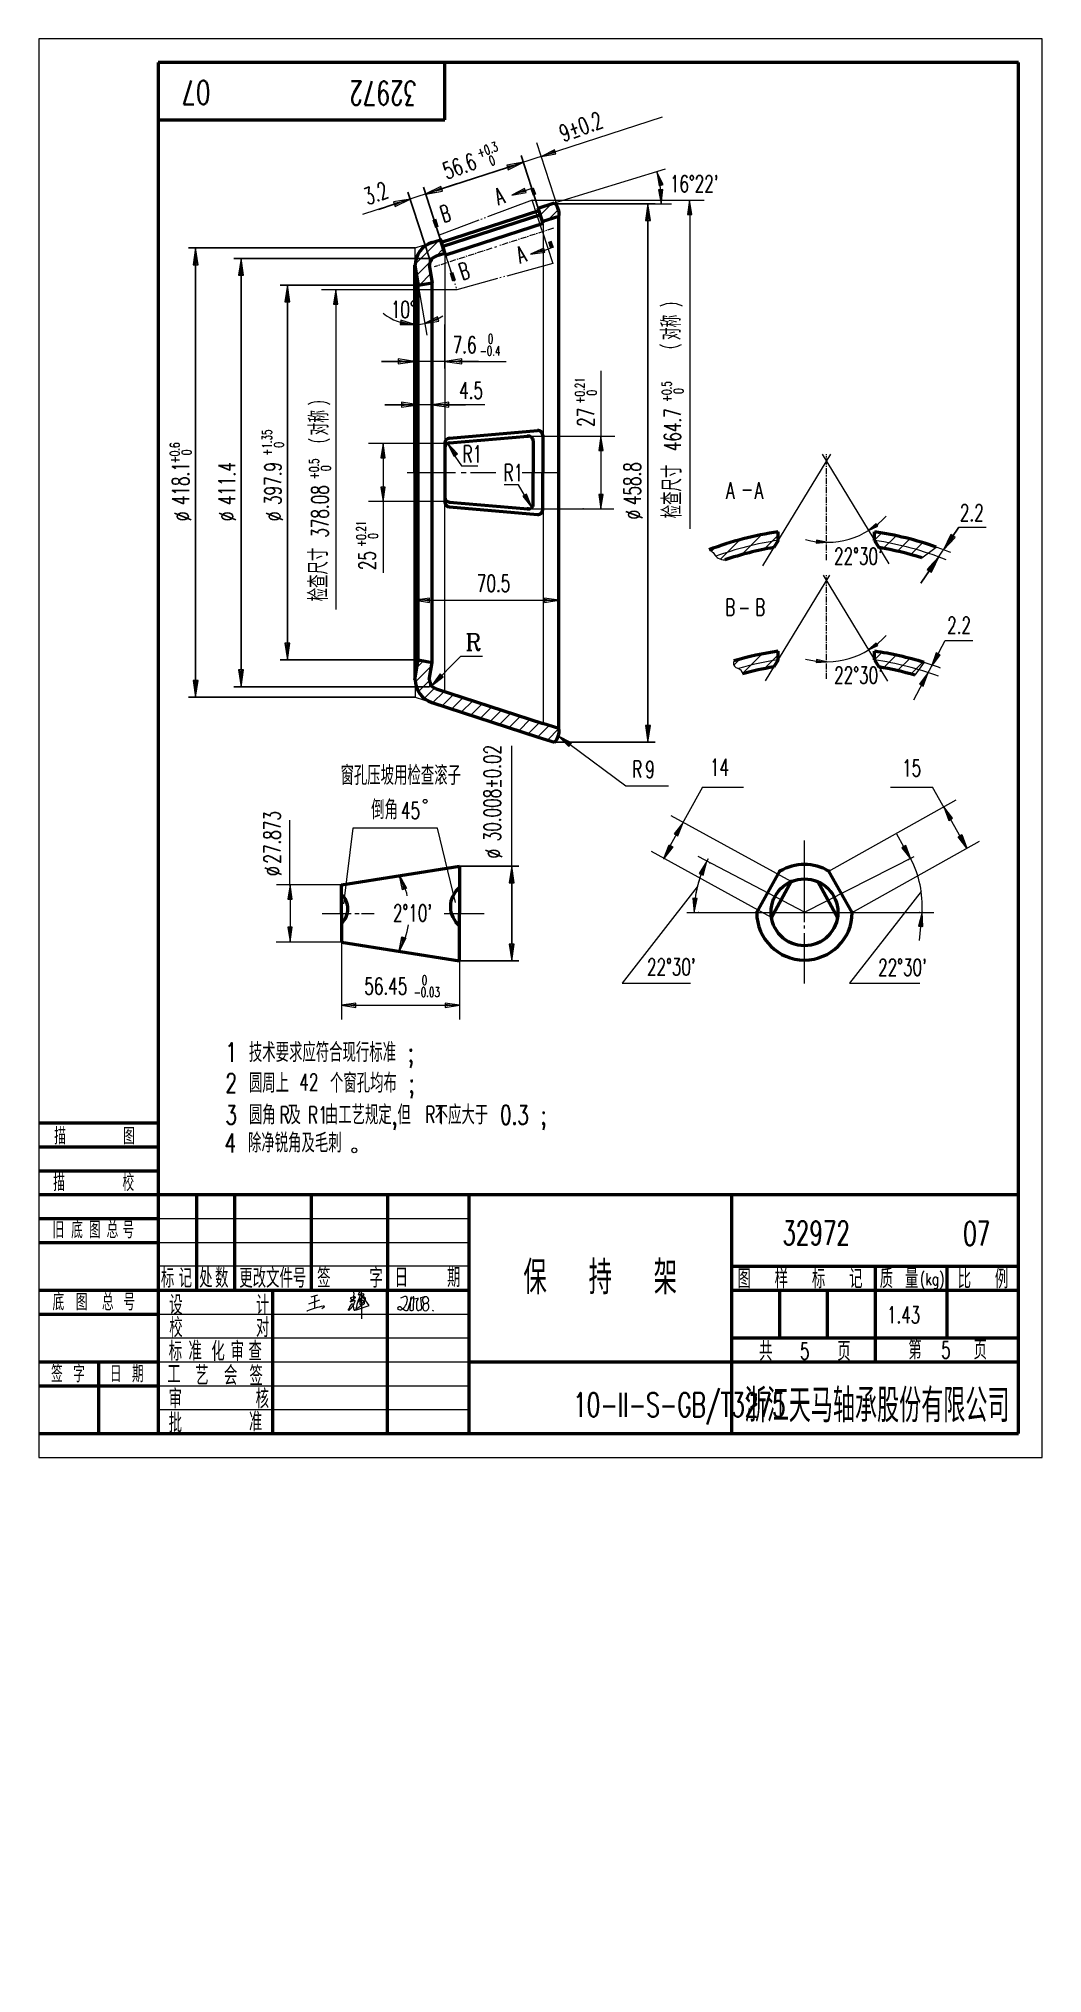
# Model space of a CAD drawing. Extents: x 2 to 212, y -107 to 298.
import ezdxf
from ezdxf.enums import TextEntityAlignment as Align

# ---------------------------------------------------------------- set-up
doc = ezdxf.new("R2010")
doc.units = 0
doc.header["$MEASUREMENT"] = 0
doc.linetypes.add('CENTER', pattern=[2, 1.25, -0.25, 0.25, -0.25])
doc.linetypes.add('PHANTOM', pattern=[12, 10, -0.5, 0.25, -0.5, 0.25, -0.5])
doc.layers.get('0').update_dxf_attribs({"linetype": 'CONTINUOUS', "lineweight": 20})
doc.layers.get('DEFPOINTS').update_dxf_attribs({"linetype": 'CONTINUOUS', "lineweight": 20})
for name, color, linetype, lineweight in [('1', 7, 'CONTINUOUS', 50), ('2', 7, 'CONTINUOUS', 15), ('3', 7, 'CENTER', 20), ('4', 7, 'PHANTOM', 20), ('90', 7, 'CONTINUOUS', 20), ('文字', 7, 'CONTINUOUS', 15), ('粗实线', 7, 'CONTINUOUS', 50)]:
    doc.layers.add(name, color=color, linetype=linetype, lineweight=lineweight)
doc.styles.add('HZ', font='txt.shx', dxfattribs={"width": 0.666, "bigfont": 'HZTXT.shx'})
doc.styles.get("Standard").update_dxf_attribs({"font": 'complex.shx'})
doc.dimstyles.get("Standard").update_dxf_attribs({"dimtxt": 0.18, "dimasz": 0.18, "dimexe": 0.18, "dimexo": 0.0625, "dimgap": 0.09, "dimtad": 0, "dimtih": 1, "dimtoh": 1, "dimdec": 4, "dimzin": 0, "dimdsep": 46, "dimtxsty": 'Standard', "dimcen": 0.09, "dimadec": 0, "dimazin": 0, "dimtfac": 1, "dimtdec": 4, "dimtofl": 0, "dimtmove": 0, "dimatfit": 3, "dimfxl": 0, "dimtolj": 1, "dimtzin": 0, "dimarcsym": 0})

# ---------------------------------------------------------------- blocks, each defined once
blk = doc.blocks.new('BLK', base_point=(1, 0))
for points in [[(0, 0), (1, 0), (0, 0.15), (0, -0.15), (1, 0)], [(0, 0.07), (0.5, 0), (0, -0.07)]]:
    blk.add_lwpolyline(points)
blk = doc.blocks.new('*D1')
at = {"color": 0, "linetype": 'ByBlock'}
for p, q in [((129.5, -227.28), (129.5, -243.51)), ((154.19, -231.19), (154.19, -243.51)), ((132.5, -240.51), (151.19, -240.51))]:
    blk.add_line(p, q, dxfattribs=at)
at = {"layer": 'DEFPOINTS', "color": 0, "linetype": 'ByBlock'}
for p in [(129.5, -227.28), (154.19, -231.19), (154.19, -240.51)]:
    blk.add_point(p, dxfattribs=at)
at = {"color": 0, "linetype": 'ByBlock', "xscale": 3, "yscale": 3, "zscale": 3, "rotation": 180}
blk.add_blockref('BLK', (129.5, -240.51), dxfattribs=at)
at = {"color": 0, "linetype": 'ByBlock', "xscale": 3, "yscale": 3, "zscale": 3}
blk.add_blockref('BLK', (154.19, -240.51), dxfattribs=at)
blk = doc.blocks.new('*D10')
at = {"layer": '2', "color": 0, "lineweight": -2}
for p, q in [((90.29, 124.37), (102.72, 124.37)), ((101.22, 120.87), (101.22, 108.05)), ((90.29, 104.55), (102.72, 104.55))]:
    blk.add_line(p, q, dxfattribs=at)
at = {"layer": 'DEFPOINTS', "color": 0}
for p in [(90.29, 124.37), (90.29, 104.55), (101.22, 104.55)]:
    blk.add_point(p, dxfattribs=at)
at = {"layer": '2', "color": 0, "lineweight": -2, "xscale": 3.5, "yscale": 3.5, "zscale": 3.5}
for p, rotation in [((101.22, 124.37), 90), ((101.22, 104.55), 270)]:
    blk.add_blockref('BLK', p, dxfattribs=dict(at, rotation=rotation))
blk = doc.blocks.new('*D12')
at = {"layer": '2', "color": 0, "lineweight": -2}
for p, q in [((81.02, 253.77), (33.57, 253.77)), ((35.07, 163.25), (35.07, 250.27)), ((81.02, 159.75), (33.57, 159.75))]:
    blk.add_line(p, q, dxfattribs=at)
at = {"layer": 'DEFPOINTS', "color": 0}
for p in [(35.07, 253.77), (81.02, 253.77), (81.02, 159.75)]:
    blk.add_point(p, dxfattribs=at)
at = {"layer": '2', "color": 0, "lineweight": -2, "xscale": 3.5, "yscale": 3.5, "zscale": 3.5}
for p, rotation in [((35.07, 253.77), 90), ((35.07, 159.75), 270)]:
    blk.add_blockref('BLK', p, dxfattribs=dict(at, rotation=rotation))
blk = doc.blocks.new('*D11')
at = {"layer": '2', "color": 0, "lineweight": -2}
for p, q in [((84.02, 251.59), (43.07, 251.59)), ((44.57, 165.43), (44.57, 248.09)), ((84.02, 161.93), (43.07, 161.93))]:
    blk.add_line(p, q, dxfattribs=at)
at = {"layer": 'DEFPOINTS', "color": 0}
for p in [(44.57, 251.59), (84.02, 251.59), (84.02, 161.93)]:
    blk.add_point(p, dxfattribs=at)
at = {"layer": '2', "color": 0, "lineweight": -2, "xscale": 3.5, "yscale": 3.5, "zscale": 3.5}
for p, rotation in [((44.57, 251.59), 90), ((44.57, 161.93), 270)]:
    blk.add_blockref('BLK', p, dxfattribs=dict(at, rotation=rotation))
blk = doc.blocks.new('*D9')
at = {"layer": '2', "color": 0}
blk.add_arc((162.62, 114.62), 23.22, 159.7979, 172.5921, dxfattribs=at)
at = {"layer": 'DEFPOINTS', "color": 0}
for p in [(140.2, 126.35), (140.59, 121.95), (137.91, 114.62), (147.35, 114.62), (162.47, 114.7)]:
    blk.add_point(p, dxfattribs=at)
at = {"layer": '2', "color": 0, "xscale": 3, "yscale": 3, "zscale": 3}
for p, rotation in [((142.05, 125.38), 66.09398300041956), ((139.4, 114.62), 266.2960502119753)]:
    blk.add_blockref('BLK', p, dxfattribs=dict(at, rotation=rotation))
blk = doc.blocks.new('*D5')
at = {"color": 0, "linetype": 'ByBlock'}
blk.add_line((102.72, 152.54), (126.78, 152.54), dxfattribs=at)
at = {"layer": 'DEFPOINTS', "color": 0, "linetype": 'ByBlock'}
for p in [(99.72, 152.82), (129.78, 153.39), (129.78, 152.54)]:
    blk.add_point(p, dxfattribs=at)
at = {"color": 0, "linetype": 'ByBlock', "xscale": 3, "yscale": 3, "zscale": 3, "rotation": 180}
blk.add_blockref('BLK', (99.72, 152.54), dxfattribs=at)
at = {"color": 0, "linetype": 'ByBlock', "xscale": 3, "yscale": 3, "zscale": 3}
blk.add_blockref('BLK', (129.78, 152.54), dxfattribs=at)
blk = doc.blocks.new('*D13')
at = {"layer": '2', "color": 0, "lineweight": -2}
for p, q in [((80.94, 237.77), (80.94, 228.52)), ((87.25, 237.77), (87.25, 228.52)), ((77.44, 230.02), (73.94, 230.02)), ((90.75, 230.02), (94.25, 230.02))]:
    blk.add_line(p, q, dxfattribs=at)
at = {"layer": 'DEFPOINTS', "color": 0}
for p in [(80.94, 237.77), (87.25, 237.77), (87.25, 230.02)]:
    blk.add_point(p, dxfattribs=at)
at = {"layer": '2', "color": 0, "lineweight": -2, "xscale": 3.5, "yscale": 3.5, "zscale": 3.5}
blk.add_blockref('BLK', (80.94, 230.02), dxfattribs=at)
at = {"layer": '2', "color": 0, "lineweight": -2, "xscale": 3.5, "yscale": 3.5, "zscale": 3.5, "rotation": 180}
blk.add_blockref('BLK', (87.25, 230.02), dxfattribs=at)
blk = doc.blocks.new('*D14')
at = {"layer": '2', "color": 0, "lineweight": -2}
for p, q in [((81.64, 246.01), (52.79, 246.01)), ((54.29, 242.51), (54.29, 171.02)), ((81.64, 167.52), (52.79, 167.52))]:
    blk.add_line(p, q, dxfattribs=at)
at = {"layer": 'DEFPOINTS', "color": 0}
for p in [(81.64, 246.01), (54.29, 167.52), (81.64, 167.52)]:
    blk.add_point(p, dxfattribs=at)
at = {"layer": '2', "color": 0, "lineweight": -2, "xscale": 3.5, "yscale": 3.5, "zscale": 3.5}
for p, rotation in [((54.29, 246.01), 90), ((54.29, 167.52), 270)]:
    blk.add_blockref('BLK', p, dxfattribs=dict(at, rotation=rotation))
blk = doc.blocks.new('*D15')
at = {"layer": '2', "color": 0, "lineweight": -2}
for p, q in [((81.64, 246.01), (81.64, 219.44)), ((84.56, 246.01), (84.56, 219.44)), ((78.14, 220.94), (74.64, 220.94)), ((88.06, 220.94), (91.56, 220.94))]:
    blk.add_line(p, q, dxfattribs=at)
at = {"layer": 'DEFPOINTS', "color": 0}
for p in [(81.64, 246.01), (84.56, 246.01), (84.56, 220.94)]:
    blk.add_point(p, dxfattribs=at)
at = {"layer": '2', "color": 0, "lineweight": -2, "xscale": 3.5, "yscale": 3.5, "zscale": 3.5}
blk.add_blockref('BLK', (81.64, 220.94), dxfattribs=at)
at = {"layer": '2', "color": 0, "lineweight": -2, "xscale": 3.5, "yscale": 3.5, "zscale": 3.5, "rotation": 180}
blk.add_blockref('BLK', (84.56, 220.94), dxfattribs=at)
blk = doc.blocks.new('*D16')
at = {"layer": '2', "color": 0, "lineweight": -2}
for p, q in [((109.54, 262.99), (131.2, 262.99)), ((129.7, 259.49), (129.7, 153.78)), ((110.17, 150.28), (131.2, 150.28))]:
    blk.add_line(p, q, dxfattribs=at)
at = {"layer": 'DEFPOINTS', "color": 0}
for p in [(109.54, 262.99), (110.17, 150.28), (129.7, 150.28)]:
    blk.add_point(p, dxfattribs=at)
at = {"layer": '2', "color": 0, "lineweight": -2, "xscale": 3.5, "yscale": 3.5, "zscale": 3.5}
for p, rotation in [((129.7, 262.99), 90), ((129.7, 150.28), 270)]:
    blk.add_blockref('BLK', p, dxfattribs=dict(at, rotation=rotation))
blk = doc.blocks.new('*D17')
at = {"layer": '2', "color": 0, "lineweight": -2}
for p, q in [((106.77, 262.14), (103.19, 273.15)), ((86.54, 266.16), (100.33, 270.64)), ((86.32, 255.5), (82.74, 266.5))]:
    blk.add_line(p, q, dxfattribs=at)
at = {"layer": 'DEFPOINTS', "color": 0}
for p in [(103.66, 271.72), (106.77, 262.14), (86.32, 255.5)]:
    blk.add_point(p, dxfattribs=at)
at = {"layer": '2', "color": 0, "lineweight": -2, "xscale": 3.5, "yscale": 3.5, "zscale": 3.5}
for p, rotation in [((103.66, 271.72), 18.00000000000014), ((83.21, 265.08), 198.0000000000001)]:
    blk.add_blockref('BLK', p, dxfattribs=dict(at, rotation=rotation))
blk = doc.blocks.new('*D18')
at = {"layer": '2', "color": 0, "lineweight": -2}
for p, q in [((84.02, 251.59), (79.51, 265.45)), ((87.25, 252.64), (82.75, 266.5)), ((86.54, 266.16), (89.87, 267.24)), ((76.65, 262.94), (73.32, 261.86))]:
    blk.add_line(p, q, dxfattribs=at)
at = {"layer": 'DEFPOINTS', "color": 0}
for p in [(83.21, 265.07), (84.02, 251.59), (87.25, 252.64)]:
    blk.add_point(p, dxfattribs=at)
at = {"layer": '2', "color": 0, "lineweight": -2, "xscale": 3.5, "yscale": 3.5, "zscale": 3.5}
for p, rotation in [((79.98, 264.02), 18.00000000000001), ((83.21, 265.07), 198)]:
    blk.add_blockref('BLK', p, dxfattribs=dict(at, rotation=rotation))

msp = doc.modelspace()

# ---------------------------------------------------------------- linework, layer by layer
for p, q in [((58.75924, 32.72838), (61.04561, 33.56327)), ((59.25717, 34.20889), (60.61265, 34.5968)), ((59.9452, 34.46806), (59.9701, 31.785)), ((68.53804, 34.02348), (67.38567, 33.12406)), ((67.38567, 33.12406), (68.25269, 33.44215)), ((68.02222, 33.3544), (67.52834, 33.74927)), ((68.17411, 35.00124), (68.02222, 33.3544)), ((69.34993, 35.23864), (69.11239, 34.60953)), ((69.11239, 34.60953), (69.34993, 34.66888)), ((69.35419, 33.24473), (69.28663, 33.21098)), ((70.29824, 34.67137), (69.35419, 33.24473)), ((69.77661, 34.60515), (69.77858, 33.20307)), ((71.41011, 32.39748), (69.77661, 34.60515)), ((69.77858, 33.20307), (69.7775, 29.56963)), ((70.22334, 34.5807), (70.22334, 34.5807)), ((78.03681, 34.00307), (78.57902, 34.21983)), ((79.46308, 31.41104), (80.34062, 34.04211)), ((80.02433, 33.85673), (79.89657, 31.61317)), ((80.07908, 33.96618), (80.02433, 33.85673)), ((80.34062, 34.04211), (80.19436, 34.09084)), ((80.55361, 34.13034), (80.55361, 33.91146)), ((80.55361, 33.91146), (80.66312, 33.80201)), ((80.64487, 31.54021), (80.69962, 34.16682)), ((80.66312, 33.80201), (81.55742, 33.9297)), ((81.30191, 33.03592), (81.28366, 32.16038)), ((81.57567, 33.67433), (81.35666, 33.32776)), ((82.19621, 34.07562), (83.06737, 34.24993)), ((82.39697, 31.79558), (82.19621, 34.07562)), ((27.23835, 30.58566), (92.2383, 30.58566)), ((58.31409, 31.24025), (58.45022, 31.28995)), ((61.9834, 32.03902), (61.50585, 31.66781)), ((68.74915, 31.47543), (71.41011, 32.39748)), ((82.26921, 31.55845), (82.39697, 31.79558)), ((82.64343, 31.9833), (82.6234, 31.74797)), ((84.5506, 31.39429), (84.82436, 31.23013)), ((27.23835, 25.58566), (92.2383, 25.58566)), ((27.23835, 20.58566), (92.2383, 20.58566)), ((27.23835, 15.58566), (92.2383, 15.58566)), ((27.23835, 10.58566), (92.2383, 10.58566))]:
    msp.add_line(p, q)
for centre, radius, start, end in [((69.40818, 30.91633), 2.42292, 137.0124048, 164.1275062), ((64.3464, 34.64985), 4.3238, 311.0887327, 341.1893868), ((67.61956, 33.86335), 0.14607, 108.9005078, 231.3566021), ((68.94033, 30.00581), 4.22345, 98.0146679, 108.9005078), ((67.8472, 32.44184), 0.24637, 50.3483882, 149.0956111), ((65.59222, 31.72927), 2.57541, 357.3547718, 20.5080306), ((68.01734, 34.97795), 0.15849, 8.4525573, 75.2151914), ((68.30411, 33.30201), 0.14927, 25.1165159, 110.1466896), ((68.3743, 34.02585), 0.16376, 359.1714359, 98.0146679), ((68.32228, 33.31052), 0.1292, 334.8834841, 25.1165159), ((87.68175, 27.26047), 19.57483, 155.9855785, 167.0616906), ((81.75379, 13.9322), 21.95004, 121.6827134, 126.7739565), ((69.23164, 33.32101), 0.12301, 142.0603178, 296.5518119), ((70.5876, 32.26392), 1.84234, 97.9202994, 142.0603178), ((69.62311, 35.11549), 0.29965, 104.5678325, 155.7329048), ((68.78734, 37.61344), 2.99782, 280.8166613, 287.7523891), ((69.96142, 32.71777), 0.55875, 146.2303749, 188.9941729), ((69.56398, 32.73447), 0.18621, 213.9675398, 354.8577194), ((70.06721, 32.7769), 0.62325, 92.3396666, 156.205066), ((69.64728, 35.27754), 0.16213, 341.7540804, 127.8769993), ((69.33564, 37.3142), 2.58187, 278.1438691, 288.0077035), ((45.35104, 62.64315), 38.611, 309.1906386, 310.6533732), ((70.01845, 32.97854), 0.42174, 299.3725836, 86.8302727), ((70.15687, 34.71276), 0.14785, 296.7181922, 98.9713927), ((70.18566, 33.66513), 0.44869, 315.4460481, 70.7292572), ((75.8126, 34.42888), 3.78708, 312.8995645, 332.460007), ((78.84325, 33.7445), 0.54383, 16.1691007, 119.0694681), ((77.44194, 33.57925), 1.94953, 332.460007, 9.3488615), ((80.16491, 34.00244), 0.09318, 71.5750642, 202.902758), ((80.56938, 34.16601), 0.039, 246.154342, 1.1941956), ((80.65399, 34.16777), 0.04564, 358.8058044, 181.1941956), ((81.69662, 33.11293), 0.40216, 147.7091488, 191.0392829), ((81.56701, 33.86255), 0.06783, 339.2267202, 98.1253977), ((83.62195, 33.08305), 2.12999, 159.2267202, 163.8830539), ((83.37578, 33.50322), 0.81759, 126.6989745, 245.1596607), ((83.29606, 32.12395), 0.68974, 41.1882349, 195.3508845), ((83.19196, 33.40527), 0.81279, 70.3740262, 112.022584), ((82.52026, 34.4173), 1.75416, 293.5900447, 317.5757868), ((83.06583, 33.48777), 0.79113, 341.2844619, 59.7018298), ((82.82019, 32.19136), 1.06748, 307.1571451, 21.2451227), ((66.5597, 8.97301), 23.74467, 101.5909492, 109.9700076), ((61.87872, 32.12883), 0.13793, 319.371577, 130.6622652), ((66.71977, 31.50514), 0.36541, 348.9199235, 11.6616905), ((67.14159, 31.43384), 0.06322, 179.0259282, 317.3946354), ((68.48083, 31.65876), 0.31961, 188.7008982, 224.456308), ((68.36293, 31.54308), 0.15444, 224.456308, 309.5217625), ((68.18338, 31.76073), 0.4366, 309.5217625, 344.3994333), ((68.70545, 31.57987), 0.11321, 215.420078, 292.7068906), ((77.73355, 31.66755), 0.43642, 39.2816282, 162.217783), ((77.72327, 31.89097), 0.41519, 192.5394353, 247.1048652), ((77.86315, 32.22219), 0.77474, 247.1048652, 312.8995645), ((80.0258, 33.91857), 2.77837, 225.2955946, 244.4912331), ((79.14619, 31.85815), 0.54802, 234.6730877, 305.3269123), ((80.17922, 31.59708), 0.28311, 176.7408638, 283.0907307), ((65.70273, 93.85171), 64.19874, 283.0907307, 283.3751901), ((80.52526, 31.51351), 0.12255, 283.3751901, 12.5835602), ((82.63639, 32.13219), 1.35303, 178.8058266, 208.5522016), ((81.6877, 31.61597), 0.27298, 208.5522016, 288.9694749), ((82.43443, 29.44353), 2.02421, 97.8002648, 108.9694749), ((82.14232, 31.57591), 0.12809, 277.8002648, 352.1658628), ((83.15031, 31.81681), 0.53352, 161.8165184, 240.4493659), ((83.19196, 32.10617), 0.81279, 247.977416, 289.6259738)]:
    msp.add_arc(centre, radius, start, end)
at = {"layer": '1'}
for p, q in [((207.23835, 292.58566), (27.23835, 292.58566)), ((27.23835, 292.58566), (27.23835, 5.58566)), ((87.23835, 280.58566), (87.23835, 292.58566)), ((207.23835, 5.58566), (207.23835, 292.58566)), ((27.23835, 280.58566), (87.23835, 280.58566)), ((105.42135, 266.28812), (105.88644, 264.91271)), ((105.51608, 266.32016), (105.98117, 264.94474)), ((84.93609, 259.75981), (85.46194, 258.14141)), ((85.0312, 259.79071), (85.55705, 258.17231)), ((86.49302, 254.96807), (106.94074, 261.61193)), ((107.23304, 260.71233), (86.78532, 254.06846)), ((106.76951, 262.13891), (110.17024, 263.24388)), ((107.829, 258.87814), (106.76951, 262.13891)), ((111.07411, 260.38318), (107.69656, 259.28574)), ((111.07411, 153.142), (111.07411, 260.38318)), ((84.4713, 254.89379), (86.3218, 255.49505)), ((86.3218, 255.49505), (87.24885, 252.64188)), ((87.38129, 252.23427), (86.3218, 255.49505)), ((107.829, 258.87814), (87.38129, 252.23427)), ((109.1878, 255.1879), (109.65289, 253.81249)), ((87.24885, 252.64188), (85.39835, 252.04062)), ((109.09306, 255.15587), (109.55815, 253.78046)), ((80.9352, 250.1385), (81.64265, 246.00701)), ((80.9352, 206.76259), (80.9352, 250.1385)), ((83.9352, 250.1385), (84.55719, 246.50608)), ((89.11571, 246.89628), (88.58986, 248.51469)), ((89.21081, 246.92719), (88.68496, 248.54559)), ((81.64265, 246.00701), (84.55719, 246.50608)), ((81.64265, 167.51817), (81.64265, 246.00701)), ((84.55719, 167.0191), (84.55719, 246.50608)), ((88.16169, 213.95028), (106.60941, 215.56424)), ((87.24885, 212.95408), (87.24885, 200.57109)), ((88.16169, 212.95028), (104.61703, 214.38993)), ((105.70418, 213.39374), (105.70418, 206.76259)), ((107.69656, 214.56805), (107.69656, 206.76259)), ((80.9352, 206.76259), (80.9352, 163.38667)), ((105.70418, 200.13144), (105.70418, 206.76259)), ((107.69656, 198.95712), (107.69656, 206.76259)), ((88.16169, 200.5749), (104.61703, 199.13524)), ((88.16169, 199.5749), (106.60941, 197.96093)), ((156.9709, 192.56052), (156.06547, 191.06645)), ((156.9709, 192.56052), (156.98191, 194.35691)), ((177.14295, 192.56103), (177.14295, 194.35579)), ((177.14295, 192.56103), (178.04803, 191.06709)), ((80.9352, 163.38667), (81.64265, 167.51817)), ((81.64265, 167.51817), (84.55719, 167.0191)), ((83.9352, 163.38667), (84.55719, 167.0191)), ((156.9709, 167.56052), (156.06547, 166.06645)), ((156.9709, 167.56052), (156.98191, 169.35691)), ((177.14295, 167.56103), (177.14295, 169.35579)), ((177.14295, 167.56103), (178.04803, 166.06709)), ((84.4713, 158.63139), (106.76951, 151.38626)), ((85.39835, 161.48456), (107.69656, 154.23943)), ((111.07411, 153.142), (107.69656, 154.23943)), ((106.76951, 151.38626), (110.17024, 150.2813)), ((65.59284, 120.4568), (90.28505, 124.36766)), ((90.28505, 124.36766), (90.28505, 114.4568)), ((152.47491, 114.62301), (157.34442, 123.28342)), ((172.47433, 114.62301), (167.60482, 123.28342)), ((65.59284, 114.4568), (65.59284, 120.4568)), ((155.55533, 113.63976), (159.65859, 121.10824)), ((169.39391, 113.63976), (165.29065, 121.10824)), ((65.59284, 114.4568), (65.59284, 108.4568)), ((90.28505, 104.54593), (90.28505, 114.4568)), ((65.59284, 108.4568), (90.28505, 104.54593)), ((2.23835, 70.58566), (27.23835, 70.58566)), ((2.23835, 65.58566), (27.23835, 65.58566)), ((2.23835, 60.58566), (27.23835, 60.58566)), ((2.23835, 55.58566), (27.23835, 55.58566)), ((27.23835, 55.58566), (207.23835, 55.58566)), ((35.23835, 55.58566), (35.23835, 35.58566)), ((43.23835, 55.58566), (43.23835, 35.58566)), ((59.23835, 55.58566), (59.23835, 35.58566)), ((75.23835, 55.58566), (75.23835, 35.58566)), ((92.2383, 55.58566), (92.2383, 5.58566)), ((147.23835, 55.58566), (147.23835, 5.58566)), ((2.23835, 50.58566), (27.23835, 50.58566)), ((2.23835, 45.58566), (27.23835, 45.58566)), ((147.23835, 40.58566), (207.23835, 40.58566)), ((177.23835, 40.58566), (177.23835, 20.58566)), ((192.23835, 40.58566), (192.23835, 25.58566)), ((2.23835, 35.58566), (27.23835, 35.58566)), ((147.23835, 35.58566), (207.23835, 35.58566)), ((157.23835, 35.58566), (157.23835, 25.58566)), ((167.23835, 35.58566), (167.23835, 25.58566)), ((2.23835, 30.58566), (27.23835, 30.58566)), ((147.23835, 25.58566), (207.23835, 25.58566)), ((2.23835, 20.58566), (27.23835, 20.58566)), ((14.73835, 20.58566), (14.73835, 5.58566)), ((147.23835, 20.58566), (207.23835, 20.58566)), ((2.23835, 15.58566), (27.23835, 15.58566)), ((2.23835, 5.58566), (207.23835, 5.58566))]:
    msp.add_line(p, q, dxfattribs=at)
msp.add_circle((162.47462, 114.69965), 7, dxfattribs=at)
for centre, radius, start, end in [((107.82615, 260.93009), 3.29369, 350.4419065, 44.6273208), ((86.01639, 250.1385), 5, 108, 180), ((86.01639, 250.1385), 2, 108, 180), ((106.69656, 214.56805), 1, 0, 95), ((88.24885, 212.95408), 1, 95, 180), ((88.24885, 211.95408), 1, 95, 180), ((104.70418, 213.39374), 1, 0, 95), ((88.24885, 201.57109), 1, 180, 265), ((88.24885, 200.57109), 1, 180, 265), ((104.70418, 200.13144), 1, 265, 0), ((106.69656, 198.95712), 1, 265, 0), ((167.05864, 125.95069), 69.14443, 98.3798132, 110.7995064), ((167.05864, 125.95069), 66.03721, 99.5825974, 108.7420737), ((167.05864, 125.95069), 69.14443, 70.5648827, 81.6138293), ((167.05864, 125.95069), 66.03721, 72.3973309, 80.4207192), ((167.05864, 100.95069), 69.14443, 98.3798132, 106.2853144), ((167.05864, 100.95069), 66.03721, 99.5825974, 105.4195857), ((167.05864, 100.95069), 69.14443, 72.7869753, 81.6138293), ((167.05864, 100.95069), 66.03721, 73.710958, 80.4207192), ((86.01639, 163.38667), 5, 180, 252), ((86.01639, 163.38667), 2, 180, 252), ((107.82615, 152.59509), 3.29369, 315.3726792, 9.5580935), ((162.47462, 114.69965), 10, 59.1347758, 120.8652242), ((62.98292, 115.40138), 3.96708, 311.1395104, 48.8604896), ((93.52942, 115.87368), 5.1572, 128.9834328, 231.0165672), ((162.47462, 114.69965), 10, 180.4391699, 359.5608301)]:
    msp.add_arc(centre, radius, start, end, dxfattribs=at)
at = {"layer": '1', "linetype": 'ByBlock'}
for p in [(86.3218, 255.49505), (86.3218, 255.49505), (104.61703, 214.38993), (104.61703, 199.13524), (157.34442, 123.28342), (167.60482, 123.28342), (159.65859, 121.10824), (152.47491, 114.62301), (155.55533, 113.63976), (172.47433, 114.62301)]:
    msp.add_point(p, dxfattribs=at)
at = {"layer": '2'}
for p, q in [((212.23835, 297.58566), (2.23835, 297.58566)), ((2.23835, 297.58566), (2.23835, 0.58566)), ((212.23835, 0.58566), (212.23835, 297.58566)), ((132.69806, 281.15699), (70.01371, 260.78961)), ((110.17454, 274.31181), (107.46042, 272.95678)), ((107.46042, 272.95678), (110.45265, 273.45586)), ((110.45265, 273.45586), (110.17454, 274.31181)), ((110.17024, 263.24388), (133.38817, 270.35856)), ((104.06919, 265.82743), (105.42135, 266.28812)), ((107.24056, 260.68918), (109.54088, 262.9895)), ((108.87006, 259.66704), (111.00291, 261.79988)), ((129.7022, 150.2813), (129.7022, 259.9895)), ((138.47242, 261.07857), (138.47242, 195.00345)), ((81.01639, 250.37491), (86.04735, 255.40587)), ((107.829, 258.87814), (107.829, 154.1964)), ((81.01639, 253.77122), (84.4713, 254.89379)), ((81.01639, 250.1385), (81.01639, 253.77122)), ((86.12933, 252.27812), (84.01639, 251.59159)), ((84.01639, 249.41606), (84.01639, 251.59159)), ((85.30264, 252.00952), (86.92665, 253.63352)), ((87.24885, 252.64188), (87.24885, 212.84245)), ((108.0511, 253.30228), (108.86597, 253.53231)), ((109.55815, 253.78046), (108.86597, 253.53231)), ((109.09306, 255.15587), (109.55815, 253.78046)), ((81.30018, 248.00705), (84.03587, 250.74274)), ((81.97137, 246.06329), (84.24388, 248.33581)), ((64.385, 242.03343), (64.385, 178.11085)), ((87.24885, 230.02238), (75.01639, 230.02238)), ((95.61612, 220.94062), (75.01639, 220.94062)), ((74.28145, 212.84245), (74.28145, 185.75495)), ((88.70069, 211.09528), (90.72022, 208.18479)), ((167.91454, 210.61878), (153.72307, 187.20121)), ((166.203, 210.61878), (180.10134, 187.67785)), ((90.72022, 208.18479), (94.14557, 208.18479)), ((102.65663, 204.21153), (99.65663, 204.21153)), ((103.90956, 202.01527), (102.65663, 204.21153)), ((87.24885, 160.88329), (87.24885, 200.68272)), ((186.80515, 183.56941), (194.80588, 195.31581)), ((194.80588, 195.31581), (200.48339, 195.31581)), ((143.03333, 190.28817), (143.81716, 191.072)), ((144.90886, 188.62817), (148.96701, 192.68632)), ((149.39908, 189.58285), (153.5861, 193.76988)), ((154.04461, 190.69285), (156.97743, 193.62567)), ((187.02923, 188.89581), (190.0657, 191.15519)), ((167.71597, 185.29113), (154.28353, 163.12604)), ((166.4015, 185.29113), (179.85376, 163.08651)), ((185.33122, 159.20702), (191.891, 171.61183)), ((191.891, 171.61183), (197.73836, 171.61183)), ((81.01639, 162.87045), (84.43161, 166.28567)), ((81.36907, 165.92043), (82.77321, 167.32458)), ((84.45332, 162.13894), (90.53463, 168.34249)), ((90.53463, 168.34249), (95.09898, 168.34249)), ((147.71066, 166.42998), (148.96701, 167.68632)), ((149.48621, 164.66999), (153.5861, 168.76988)), ((154.04461, 165.69285), (156.97743, 168.62567)), ((177.14295, 167.57799), (178.67697, 169.11201)), ((178.99979, 165.89929), (181.64053, 168.54004)), ((181.92809, 165.29206), (184.49622, 167.8602)), ((184.74654, 164.57498), (187.25221, 167.08065)), ((187.54214, 167.06897), (185.58096, 164.33709)), ((81.01639, 163.38667), (81.01639, 159.75396)), ((81.68553, 160.88794), (84.01639, 163.2188)), ((84.01639, 163.38667), (84.01639, 161.93358)), ((81.01639, 159.75396), (84.4713, 158.63139)), ((82.91444, 159.4652), (85.04772, 161.59848)), ((85.39835, 161.48456), (84.01639, 161.93358)), ((84.66828, 158.56739), (87.04909, 160.9482)), ((86.66964, 157.9171), (89.05046, 160.29792)), ((88.67101, 157.26682), (91.05182, 159.64763)), ((90.67238, 156.61654), (93.05319, 158.99735)), ((92.67374, 155.96625), (95.05456, 158.34707)), ((94.67511, 155.31597), (97.05592, 157.69678)), ((96.67648, 154.66568), (99.05729, 157.0465)), ((98.67784, 154.0154), (101.05866, 156.39621)), ((100.67921, 153.36512), (103.06002, 155.74593)), ((102.68058, 152.71483), (105.06139, 155.09565)), ((104.68194, 152.06455), (107.06276, 154.44536)), ((106.68331, 151.41427), (109.06412, 153.79508)), ((108.68468, 150.76398), (111.06549, 153.1448)), ((101.20807, 124.37088), (101.20807, 149.52227)), ((113.4483, 149.79159), (125.06366, 141.1913)), ((125.06366, 141.1913), (134.03914, 141.1913)), ((141.10998, 140.90191), (149.72239, 140.90191)), ((180.47077, 140.90191), (189.26391, 140.90191)), ((196.48291, 128.12235), (189.26391, 140.90191)), ((54.8194, 120.28959), (54.8194, 133.98254)), ((67.93939, 132.28663), (66.03375, 116.45261)), ((85.66384, 132.28663), (67.93939, 132.28663)), ((89.46194, 116.76662), (85.66384, 132.28663)), ((162.47462, 112.62046), (162.47462, 129.69965)), ((162.47462, 114.69965), (140.19847, 126.35028)), ((162.47462, 114.69965), (185.45897, 126.35028)), ((54.83055, 117.4568), (54.83055, 114.68048)), ((140.04566, 120.03504), (124.30857, 99.82446)), ((186.89837, 119.0598), (171.92065, 99.82446)), ((61.584, 114.4568), (67.63941, 114.4568)), ((68.39625, 114.4568), (69.30446, 114.4568)), ((69.75857, 114.4568), (72.45569, 114.4568)), ((87.0559, 114.4568), (95.42174, 114.4568)), ((137.8415, 114.62301), (189.51744, 114.62301)), ((162.47462, 111.30985), (162.47462, 111.96516)), ((162.47462, 99.77643), (162.47462, 110.32689)), ((124.30857, 99.82446), (138.62658, 99.82446)), ((171.92065, 99.82446), (186.59405, 99.82446)), ((27.23835, 50.58566), (92.2383, 50.58566)), ((27.23835, 45.58566), (92.2383, 45.58566)), ((27.23835, 40.67247), (92.2383, 40.67247)), ((2.23835, 0.58566), (212.23835, 0.58566))]:
    msp.add_line(p, q, dxfattribs=at)
at = {"layer": '2', "linetype": 'ByBlock'}
for p, q in [((111.01346, 261.79659), (106.46859, 275.78426)), ((105.5057, 263.80741), (141.45212, 263.80741)), ((109.54088, 262.9895), (134.62303, 262.9895)), ((89.72098, 245.03343), (61.385, 245.03343)), ((81.64265, 246.00701), (83.44086, 235.50555)), ((90.24885, 230.02238), (100.04994, 230.02238)), ((119.89358, 228.06777), (119.89358, 202.13524)), ((87.24885, 212.84245), (71.28145, 212.84245)), ((104.61703, 214.38993), (122.81636, 214.38993)), ((87.24885, 200.68272), (71.28145, 200.68272)), ((104.61703, 199.13524), (122.58281, 199.13524)), ((177.14295, 192.57799), (178.67697, 194.11201)), ((178.99979, 190.89929), (181.64053, 193.54004)), ((181.92809, 190.29206), (184.49622, 192.8602)), ((184.74654, 189.57498), (187.25221, 192.08065)), ((141.10998, 140.90191), (134.40414, 128.69639)), ((167.60482, 123.28342), (194.22839, 138.25309)), ((159.65859, 121.10824), (134.55199, 134.90207)), ((183.26333, 128.43528), (181.77022, 131.03733)), ((155.55533, 113.63976), (130.44873, 127.43359)), ((172.47433, 114.62301), (199.09789, 129.59268)), ((65.59284, 120.4568), (51.96853, 120.4568)), ((54.83055, 114.68048), (54.83055, 111.56552)), ((186.76289, 111.75391), (186.4414, 108.77119)), ((65.59284, 108.4568), (51.9269, 108.4568))]:
    msp.add_line(p, q, dxfattribs=at)
at = {"layer": '2'}
for points in [[(110.37849, 273.68411), (108.88701, 273.42031), (110.2487, 274.08356)], [(119.89358, 211.38993), (119.89358, 214.38993), (119.44358, 211.38993), (120.34358, 211.38993), (119.89358, 214.38993)], [(119.68358, 211.38993), (119.89358, 212.88993), (120.10358, 211.38993)], [(78.7768, 119.56556), (77.75074, 122.38464), (79.19966, 119.71947), (78.35394, 119.41165), (77.75074, 122.38464)], [(78.97413, 119.63739), (78.26377, 120.9751), (78.57946, 119.49374)], [(78.66645, 109.41716), (77.68975, 106.58061), (78.24097, 109.56367), (79.09193, 109.27066), (77.68975, 106.58061)], [(78.38721, 109.36891), (78.20182, 107.86567), (78.7929, 109.26021)]]:
    msp.add_lwpolyline(points, dxfattribs=at)
for points in [[(142.50552, 190.58889, -0.040044994), (143.02444, 190.29425, -0.056864545), (143.34362, 190.01987, -0.051697543), (143.665, 189.59165, 0.050079553), (143.99528, 189.14861, 0.087543168), (144.39707, 188.83968, 0.120922086), (145.84032, 188.48624)], [(147.66911, 167.32085, 0.092752123), (147.64964, 166.64714, 0.129225889), (147.84541, 166.20052, 0.176213416), (148.47469, 165.81314, -0.171412082), (149.12422, 165.42158, -0.056964955), (149.32002, 165.11943, -0.06033371), (149.50029, 164.61086)]]:
    msp.add_lwpolyline(points, format="xyb", dxfattribs=at)
for centre, radius in [((83.10655, 137.94056), 0.4), ((68.27706, 64.85857), 0.5)]:
    msp.add_circle(centre, radius, dxfattribs=at)
for centre, radius, start, end in [((106.92042, 263.18262), 25.60455, 359.5678394, 14.9271622), ((167.05864, 209.20644), 17.05511, 255.1500294, 317.2732884), ((167.05864, 125.95069), 67.36937, 98.6117275, 110.0803938), ((167.05864, 125.95069), 67.36937, 68.1306867, 81.3912131), ((167.05864, 125.95069), 69.14443, 67.9012548, 70.5648827), ((167.05864, 184.20644), 17.05511, 255.1500294, 317.2732884), ((167.05864, 100.95069), 67.36937, 98.6117275, 105.849898), ((167.05864, 100.95069), 67.36937, 69.6018701, 81.3912131), ((167.05864, 100.95069), 69.14443, 69.7896659, 72.8074678), ((162.43206, 114.65192), 23.02453, 150.8301888, 180), ((165.33531, 115.96642), 21.78381, 356.7637127, 26.9326728), ((64.582, 114.94078), 15.13499, 12.2474736, 29.4579458), ((64.67079, 114.43666), 15.13499, 328.7303852, 351.1417979)]:
    msp.add_arc(centre, radius, start, end, dxfattribs=at)
at = {"layer": '2', "linetype": 'ByBlock'}
msp.add_arc((80.9352, 248.21394), 10.44765, 230.9285964, 304.3586309, dxfattribs=at)
for p in [(106.76951, 262.13891), (116.17816, 199.13524), (133.07803, 125.98903), (184.21479, 125.71961), (196.48291, 128.12235), (142.65129, 125.06743), (140.3165, 114.62301), (186.54274, 114.62301), (187.08438, 114.73664)]:
    msp.add_point(p, dxfattribs=at)
at = {"layer": '3'}
for p, q in [((109.92509, 257.90691), (98.56855, 254.21695)), ((97.0774, 253.73244), (85.00808, 249.81089)), ((98.0297, 254.04187), (97.61143, 253.90596)), ((167.05864, 188.42963), (167.05864, 210.61878)), ((85.475, 206.76259), (87.475, 206.76259)), ((85.475, 206.76259), (87.475, 206.76259)), ((167.05864, 163.55879), (167.05864, 185.29113))]:
    msp.add_line(p, q, dxfattribs=at)
at = {"layer": '3', "linetype": 'Continuous'}
for p, q in [((79.36107, 206.76259), (89.48161, 206.76259)), ((92.59155, 206.76259), (97.8757, 206.76259)), ((103.41626, 206.76259), (110.92966, 206.76259))]:
    msp.add_line(p, q, dxfattribs=at)
at = {"layer": '3', "linetype": 'CENTER'}
msp.add_line((90.61, 206.76259), (91.71086, 206.76259), dxfattribs=at)
at = {"layer": '4'}
for p, q in [((105.52789, 263.80585), (86.01278, 256.44611)), ((107.6146, 257.38363), (105.52789, 263.80585)), ((86.05443, 256.31792), (89.76263, 244.90524)), ((107.6146, 257.38363), (109.83499, 250.54996)), ((88.3691, 249.19411), (88.71597, 248.12654)), ((109.83499, 250.54996), (89.72098, 245.03343))]:
    msp.add_line(p, q, dxfattribs=at)
at = {"layer": '4', "linetype": 'ByBlock'}
msp.add_line((86.3218, 255.49505), (86.01278, 256.44611), dxfattribs=at)
at = {"layer": '粗实线', "lineweight": 50}
for p, q in [((27.23835, 35.58566), (92.2383, 35.58566)), ((51.2383, 5.58566), (51.2383, 35.58566)), ((75.23835, 5.58566), (75.23835, 35.58566))]:
    msp.add_line(p, q, dxfattribs=at)
at = {"layer": '粗实线'}
msp.add_line((92.2383, 20.58566), (147.23835, 20.58566), dxfattribs=at)

# ---------------------------------------------------------------- block references
at = {"layer": '2'}
for p, xscale, yscale, zscale, rotation in [((131.552, 269.74475), 3, 3, 3, 108.2925178084124), ((101.22948, 264.85992), 3, 3, 3, 198.8143230981186), ((132.47436, 262.9895), 3, 3, 3, 271.8256387443832), ((138.44647, 263.79024), 3, 3, 3, 90), ((105.16393, 252.48728), 3, 3, 3, 195.7634815608884), ((64.385, 245.03343), 3, 3, 3, 90), ((74.28145, 212.84245), 3, 3, 3, 90), ((87.77481, 212.90473), 3, 3, 3, 124.7560043734757), ((105.39612, 199.40948), 3, 3, 3, 299.704035302829), ((167.05864, 192.15133), 2.1, 2.1, 2.1, 356), ((190.56317, 189.0868), 3, 3, 3, 55.68850375981122), ((175.89589, 169.61947), 2.1, 2.1, 2.1, 214), ((84.45332, 162.13894), 3, 3, 3, 225.5700780983655), ((188.32817, 164.87438), 3, 3, 3, 62.12966147893238), ((111.03726, 151.57678), 3, 3, 3, 143.4828634113079), ((54.83055, 120.4568), 3, 3, 3, 90)]:
    msp.add_blockref('BLK', p, dxfattribs=dict(at, xscale=xscale, yscale=yscale, zscale=zscale, rotation=rotation))
at = {"layer": '2', "linetype": 'ByBlock'}
for p, xscale, yscale, zscale, rotation in [((82.98879, 237.9772), 2.99999999999999, 3, 3, 197.9713897368637), ((80.9352, 237.76629), 2.999999999999995, 3, 3, 351.7453469352703), ((74.28145, 200.68272), 3, 3, 3, 270), ((119.89358, 199.13524), 3, 3, 3, 270), ((175.89589, 194.61947), 2.1, 2.1, 2.1, 214), ((191.59151, 190.59657), 3, 3, 3, 235.6885037598112), ((167.05864, 167.15133), 2.1, 2.1, 2.1, 356), ((189.04017, 166.14783), 3, 3, 3, 242.1296614789323), ((137.05736, 133.5256), 3, 3, 3, 61.21513491816657), ((191.61341, 136.78276), 3, 3, 3, 119.3478029506977), ((196.48291, 128.12235), -3, 3, 3, 119.3478029506973), ((133.07803, 125.98903), -3, 3, 3, 61.21513491816675), ((184.75644, 125.83324), 3, 3, 3, 299.8481927672869), ((187.08438, 114.73664), 3, 3, 3, 83.84819276728693), ((54.83055, 108.56552), 3, 3, 3, 270)]:
    msp.add_blockref('BLK', p, dxfattribs=dict(at, xscale=xscale, yscale=yscale, zscale=zscale, rotation=rotation))

# ---------------------------------------------------------------- texts
at = {"layer": '1', "style": 'HZ', "width": 0.666}
for p in [(149.19766, 201.5801), (148.59804, 176.78166)]:
    msp.add_text('-', height=3.5, dxfattribs=at).set_placement(p)
at = {"layer": '2', "style": 'HZ'}
for s, height, rotation, width, p in [('07', 5, 180, 0.7, (38.17248, 288.82503)), ('A', 3.5, 18, 0.6, (98.42686, 262.72553)), ('B', 3.5, 18, 0.6, (86.96364, 259.0339)), ('A', 3.5, 18, 0.6, (102.97747, 250.51691)), ('B', 3.5, 18, 0.6, (90.91599, 247.00434)), (')', 3, 90, 0.666, (135.87839, 241.3737)), ('(', 3, 90, 0.666, (135.71326, 232.62534)), (')', 3, 90, 0.666, (62.16644, 220.80756)), ('(', 3, 90, 0.666, (62.16644, 212.89472)), ('检查尺寸', 4, 90, 0.7, (136.75908, 197.184)), ('%%c', 3.5, 90, 0.7, (128.56005, 196.8767)), ('%%c', 3.5, 90, 0.7, (34.13568, 196.5234)), ('%%c', 3.5, 90, 0.7, (43.47051, 196.5234)), ('%%c', 3.5, 90, 0.7, (53.34542, 196.5234)), ('检查尺寸', 4, 90, 0.7, (62.77192, 179.81305)), ('%%c', 3.5, 90, 0.7, (99.22046, 125.93639)), ('%%C', 3.5, 90, 0.7, (53.03919, 122.26265))]:
    msp.add_text(s, height=height, rotation=rotation, dxfattribs=dict(at, width=width)).set_placement(p)
for s, height, width, p in [('10%%D', 3.5, 0.666, (75.92531, 239.14103)), ('R1', 3.5, 0.666, (90.95405, 208.89234)), ('R1', 3.5, 0.666, (99.51241, 204.98391)), ('A  A', 3.5, 0.666, (146.08771, 201.26883)), ('B  B', 3.5, 0.666, (145.90781, 176.79815)), ('R', 3.5, 0.666, (126.41565, 142.89831)), ('窗孔压坡用检查滚子', 4, 0.7, (65.39348, 141.35405)), ('倒角', 4, 0.7, (71.80893, 134.15616)), ('45', 3.5, 0.666, (78.05634, 134.25446)), ('1 技术要求应符合现行标准 ;', 4, 0.7, (41.31951, 83.3616)), ('2 圆周上   个窗孔均布 ;', 4, 0.7, (41.31951, 76.94823)), ('3 圆角 及  由工艺规定,但  不应大于 0.3 ;', 4, 0.7, (41.31951, 70.27839)), ('R', 3.5, 0.666, (52.65311, 70.50669)), ('R1', 3.5, 0.666, (58.60029, 70.50669)), ('R1', 3.5, 0.666, (83.14037, 70.60533)), ('描', 3.5, 0.7, (5.46588, 66.08668)), ('图', 3.5, 0.7, (19.90723, 66.08668)), ('4 除净锐角及毛刺', 4, 0.7, (41.12686, 64.41204)), ('描', 3.5, 0.7, (5.27073, 56.32854)), ('校', 3.5, 0.7, (19.75711, 56.32854)), ('旧', 3.5, 0.7, (5.12061, 46.44531)), ('底', 3.5, 0.7, (9.02368, 46.44531)), ('图', 3.5, 0.7, (12.73159, 46.44531)), ('总', 3.5, 0.7, (16.4395, 46.44531)), ('号', 3.5, 0.7, (19.75711, 46.44531)), ('07', 5, 0.666, (195.6665, 44.92923)), ('保  持  架', 7, 0.7, (103.65516, 34.72789)), ('图  样  标  记', 4, 0.7, (148.44927, 35.96234)), ('质 量', 4, 0.7, (178.21737, 35.98519)), ('比  例', 4, 0.7, (194.53649, 35.93333)), ('底', 3.5, 0.7, (5.12061, 31.34344)), ('图', 3.5, 0.7, (9.99944, 31.34344)), ('总', 3.5, 0.7, (15.46374, 31.34344)), ('号', 3.5, 0.7, (19.95226, 31.34344)), ('共     页', 4, 0.7, (152.98304, 20.7729)), ('5', 3.5, 0.66, (161.55001, 21.08489)), ('第    页', 4, 0.7, (184.21126, 21.08489)), ('5', 3.5, 0.66, (191.0811, 21.31686)), ('签 字', 3.5, 0.7, (4.82038, 16.29518)), ('日 期', 3.5, 0.7, (17.11503, 16.29518))]:
    msp.add_text(s, height=height, dxfattribs=dict(at, width=width)).set_placement(p)
at = {"layer": '2'}
msp.add_text('R', height=3.5, dxfattribs=at).set_placement((91.51874, 169.48487))
at = {"layer": '2', "style": 'HZ', "width": 0.688541}
msp.add_text('(kg)', height=2.5, dxfattribs=at).set_placement((186.61315, 36.6693), (191.7772, 36.6693), align=Align.FIT)
at = {"layer": '2', "style": 'HZ', "width": 0.66}
msp.add_text('浙江天马轴承股份有限公司', height=7, dxfattribs=at).set_placement((177.66061, 7.93388), align=Align.CENTER)
at = {"layer": '90', "style": 'HZ'}
for s, height, rotation, width, p in [('32972', 5, 180, 0.66, (81.39777, 288.68687)), ('9%%p0.2', 3.5, 20, 0.666, (111.97076, 275.94471)), ('+0.3', 2, 20, 0.666, (94.4371, 272.69618)), ('56.6', 3.5, 20, 0.666, (87.61017, 268.08303)), ('0', 2, 20, 0.666, (96.88962, 270.92839)), ('3.2', 3.5, 20, 0.666, (71.05253, 262.72439)), ('对称', 4, 90, 0.666, (136.60771, 234.47658)), ('+0.21', 2, 90, 0.666, (116.4619, 221.1987)), ('0', 2, 90, 0.666, (118.9619, 222.8987)), ('+0.5', 2, 90, 0.666, (134.63799, 221.54142)), ('0', 2, 90, 0.666, (137.13799, 223.24142)), ('对称', 4, 90, 0.666, (62.89577, 214.53299)), ('27', 3.5, 90, 0.666, (118.4619, 216.3137)), ('464.7', 3.5, 90, 0.666, (136.63799, 211.21742)), ('+1.35', 2, 90, 0.666, (51.00174, 210.2909)), ('+0.6', 2, 90, 0.666, (31.69533, 208.701)), ('0', 2, 90, 0.666, (34.19533, 210.401)), ('0', 2, 90, 0.666, (53.50174, 211.9909)), ('418.1', 3.5, 90, 0.666, (33.69533, 199.931)), ('411.4', 3.5, 90, 0.666, (43.36918, 199.931)), ('397.9', 3.5, 90, 0.666, (53.00174, 199.9669)), ('+0.5', 2, 90, 0.666, (60.84404, 205.38579)), ('0', 2, 90, 0.666, (63.34404, 207.08579)), ('458.8', 3.5, 90, 0.666, (128.20304, 199.931)), ('378.08', 3.5, 90, 0.666, (62.84404, 193.11929)), ('+0.21', 2, 90, 0.666, (70.70875, 191.20063)), ('0', 2, 90, 0.666, (73.20875, 192.90063)), ('25', 3.5, 90, 0.666, (72.70875, 186.31563)), ('30.008%%p0.02', 3.5, 90, 0.666, (98.90396, 129.55762)), ('27.873', 3.5, 90, 0.666, (52.84654, 124.88388))]:
    msp.add_text(s, height=height, rotation=rotation, dxfattribs=dict(at, width=width)).set_placement(p)
for s, height, width, p in [("16°22'", 3.5, 0.666, (134.30989, 265.46874)), ('7.6', 3.5, 0.666, (88.86241, 231.74257)), ('0', 2, 0.666, (96.22441, 233.74257)), ('-0.4', 2, 0.666, (94.52441, 231.24257)), ('4.5', 3.5, 0.666, (90.21959, 222.20529)), ('2.2', 3.5, 0.666, (194.99283, 196.60041)), ("22°30'", 3.5, 0.666, (168.66973, 187.48411)), ('70.5', 3.5, 0.666, (93.92638, 181.81965)), ('2.2', 3.5, 0.666, (192.32644, 173.02749)), ("22°30'", 3.5, 0.666, (168.69548, 162.57718)), ('9', 3.5, 0.666, (129.15405, 142.84916)), ("2°10'", 3.5, 0.666, (76.37752, 112.79312)), ('0', 2, 0.666, (82.40181, 99.49168)), ("22°30'", 3.5, 0.666, (129.52651, 101.50241)), ("22°30'", 3.5, 0.666, (177.89589, 101.41155)), ('56.45', 3.5, 0.666, (70.37781, 97.49168)), ('-0.03', 2, 0.666, (80.70181, 96.99168)), ('32972', 5, 0.66, (157.84122, 45.06003)), ('1.43', 3.5, 0.66, (179.76505, 28.66116)), ('10-II-S-GB/T3275', 5, 0.66, (114.09715, 9.09821))]:
    msp.add_text(s, height=height, dxfattribs=dict(at, width=width)).set_placement(p)
at = {"layer": '90', "style": 'HZ', "width": 0.666}
for s, p in [('14', (144.69014, 143.29702)), ('15', (184.90369, 143.14861)), ('42', (58.77757, 77.38266))]:
    msp.add_text(s, height=3.5, dxfattribs=at).set_placement(p, align=Align.CENTER)
at = {"layer": '文字', "style": 'HZ', "width": 0.7}
for s, p in [('标', (27.82052, 36.09961)), ('处', (35.82181, 36.09961)), ('数', (39.13941, 36.09961)), ('更改文件号', (44.2134, 36.09961)), ('签   字', (60.50249, 36.09835)), ('日   期', (76.7424, 36.23278)), ('记', (31.52843, 36.09961))]:
    msp.add_text(s, height=4, dxfattribs=at).set_placement(p)
for s, p in [('设   ', (34.69914, 32.63629)), (' 计', (47.8553, 32.63629)), ('校   ', (34.69914, 27.95675)), (' 对', (47.8553, 27.95675)), ('标   ', (34.59922, 22.99833)), ('准', (34.97822, 23.05286)), ('化   ', (43.51296, 22.99833)), ('审', (43.81058, 22.99833)), ('查', (47.53788, 22.99833)), ('工', (30.51617, 18.01367)), ('艺', (36.38261, 17.93748)), ('会', (42.39953, 17.96129)), ('签', (47.74025, 17.86129)), ('审   ', (34.55947, 13.04959)), (' 核', (47.79223, 13.04959)), ('批   ', (34.57456, 8.0207)), ('准', (47.62982, 8.20013))]:
    msp.add_text(s, height=4, dxfattribs=at).set_placement(p, align=Align.MIDDLE)

# ---------------------------------------------------------------- dimensions: what is measured, and where the dimension line sits
at = {"layer": '2'}
for p1, p2, distance, picture, middle in [((86.3218, 255.49505), (106.76951, 262.13891), 10.0749, '*D17', (93.43234, 268.39878)), ((84.01639, 251.59159), (87.24885, 252.64188), 13.07146, '*D18', (81.59331, 264.54843))]:
    dim = msp.add_aligned_dim(p1=p1, p2=p2, distance=distance, text=' ', dimstyle='Standard', override={"dimtxt": 3.5, "dimasz": 3.5, "dimexe": 1.5, "dimexo": 0, "dimgap": 1.3, "dimtad": 1, "dimtih": 0, "dimtoh": 0, "dimtxsty": 'HZ', "dimblk": 'BLK', "dimcen": 3.5, "dimtmove": 2, "dimldrblk": 'BLK'}, dxfattribs=at)
    dim.commit()
    dim.dimension.update_dxf_attribs({"geometry": picture, "text_midpoint": middle})
for base, p1, p2, picture, middle in [((129.7022, 150.2813), (109.54088, 262.9895), (110.17024, 150.2813), '*D16', (129.7022, 206.6354)), ((35.07141, 253.77122), (81.01639, 159.75396), (81.01639, 253.77122), '*D12', (35.07141, 206.76259)), ((44.56637, 251.59159), (84.01639, 161.93358), (84.01639, 251.59159), '*D11', (44.56637, 206.76259)), ((54.28716, 167.51817), (81.64265, 246.00701), (81.64265, 167.51817), '*D14', (54.28716, 206.76259)), ((101.21606, 104.54593), (90.28505, 124.36766), (90.28505, 104.54593), '*D10', (101.21606, 114.4568))]:
    dim = msp.add_linear_dim(base=base, p1=p1, p2=p2, angle=90, text=' ', dimstyle='Standard', override={"dimtxt": 3.5, "dimasz": 3.5, "dimexe": 1.5, "dimexo": 0, "dimgap": 1.3, "dimtad": 1, "dimtih": 0, "dimtoh": 0, "dimtxsty": 'HZ', "dimblk": 'BLK', "dimcen": 3.5, "dimtmove": 2, "dimldrblk": 'BLK'}, dxfattribs=at)
    dim.commit()
    dim.dimension.update_dxf_attribs({"geometry": picture, "text_midpoint": middle})
for base, p1, p2, picture, middle in [((84.55719, 220.94062), (81.64265, 246.00701), (84.55719, 246.00701), '*D15', (83.09992, 220.94062)), ((87.24885, 230.02238), (80.9352, 237.76629), (87.24885, 237.76629), '*D13', (84.09202, 230.02238))]:
    dim = msp.add_linear_dim(base=base, p1=p1, p2=p2, text=' ', dimstyle='Standard', override={"dimtxt": 3.5, "dimasz": 3.5, "dimexe": 1.5, "dimexo": 0, "dimgap": 1.3, "dimtad": 1, "dimtih": 0, "dimtoh": 0, "dimtxsty": 'HZ', "dimblk": 'BLK', "dimcen": 3.5, "dimtmove": 2, "dimldrblk": 'BLK'}, dxfattribs=at)
    dim.commit()
    dim.dimension.update_dxf_attribs({"geometry": picture, "text_midpoint": middle})
for base, p1, p2, picture, middle, set_off in [((111.07411, 180.00964), (81.01639, 180.28814), (111.07411, 180.86154), '*D5', (96.04525, 183.50964), (-18.70582, 27.47032)), ((90.28505, 95.2176), (65.59284, 108.4568), (90.28505, 104.54593), '*D1', (77.93894, 98.7176), (-63.9038, 335.73232))]:
    dim = msp.add_linear_dim(base=base, p1=p1, p2=p2, text=' ', dimstyle='Standard', dxfattribs=at)
    dim.commit()
    dim.dimension.update_dxf_attribs({"geometry": picture, "text_midpoint": middle, "insert": set_off})
dim = msp.add_angular_dim_2l(base=(140.58967, 121.95475), line1=((162.47462, 114.69965), (140.19847, 126.35028)), line2=((137.9103, 114.62301), (147.35022, 114.62301)), text=' ', dimstyle='Standard', override={"dimtxt": 3.5, "dimasz": 3, "dimexe": 3, "dimexo": 0, "dimtad": 1, "dimtih": 0, "dimtoh": 0, "dimtxsty": 'HZ', "dimblk": 'BLK', "dimse1": 1, "dimse2": 1, "dimadec": 4, "dimtmove": 2, "dimldrblk": 'BLK'}, dxfattribs=at)
dim.commit()
dim.dimension.update_dxf_attribs({"geometry": '*D9', "text_midpoint": (151.97912, -107.42795)})

# ---------------------------------------------------------------- leaders
for points in [[(191.59151, 190.59657), (194.80588, 195.31581)], [(190.56317, 189.0868), (186.80515, 183.56941)]]:
    msp.add_leader(points, dimstyle='Standard', override={"dimtxt": 3.5, "dimasz": 3.5, "dimexe": 1.5, "dimexo": 0, "dimgap": 1.3, "dimtad": 0, "dimtih": 0, "dimtoh": 0, "dimtxsty": 'HZ', "dimcen": 3.5, "dimtmove": 2, "dimldrblk": 'BLK'}, dxfattribs=at)

doc.saveas('drawing.dxf')
